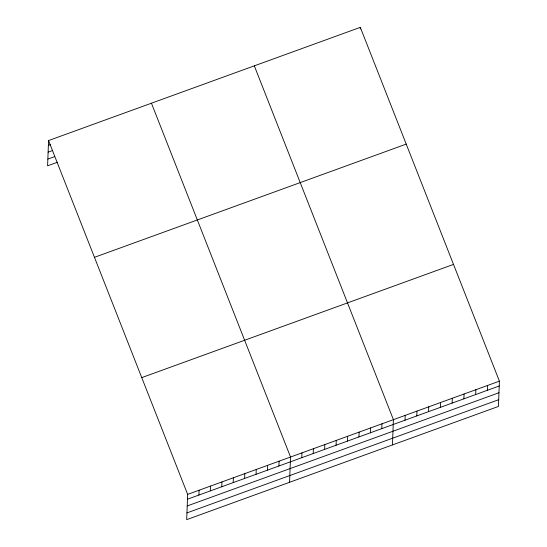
<?xml version="1.0" encoding="UTF-8"?>
<svg xmlns="http://www.w3.org/2000/svg" width="547" height="547" viewBox="0 0 547 547"><rect width="100%" height="100%" fill="white"/><g stroke="black" fill="none" stroke-linecap="round" stroke-linejoin="round"><path stroke-width="0.82" d="M48.56 140.565L187.655 494.379L186.684 519.65L498.44 406.435L499.411 381.163L360.316 27.35L48.56 140.565L47.589 165.837L57.497 162.24M198.896 495.056L199.081 490.228M210.328 490.905L210.513 486.078M221.761 486.755L221.945 481.928M233.193 482.604L233.378 477.777M244.625 478.454L244.81 473.627M256.051 474.304L256.242 469.47M267.483 470.153L267.668 465.319M278.915 465.996L279.1 461.169M289.561 482.29L290.532 457.018L151.444 103.205M301.78 457.695L301.965 452.868M313.205 453.545L313.397 448.718M324.638 449.395L324.822 444.567M336.07 445.244L336.255 440.417M360.254 28.957L360.316 27.35M347.502 441.094L347.687 436.26M358.935 436.944L359.119 432.109M370.367 432.786L370.551 427.959M381.792 428.636L381.977 423.809M392.438 444.93L393.409 419.658L254.321 65.845M405.006 420.212L405.19 415.378M416.78 415.932L416.964 411.105M428.561 411.659L428.745 406.824M440.335 407.378L440.52 402.551M452.116 403.105L452.301 398.271M463.89 398.825L464.075 393.997M475.664 394.551L475.856 389.717M487.445 390.271L487.63 385.444M48.375 145.393L50.666 144.565M48.115 152.141L52.69 150.48M47.849 159.088L54.707 156.599M94.46 257.322L406.216 144.107M141.755 377.621L453.511 264.406M187.655 494.379L499.411 381.163M187.471 499.206L499.22 385.991M187.211 505.954L498.967 392.739M186.944 512.901L498.693 399.693"/></g></svg>
